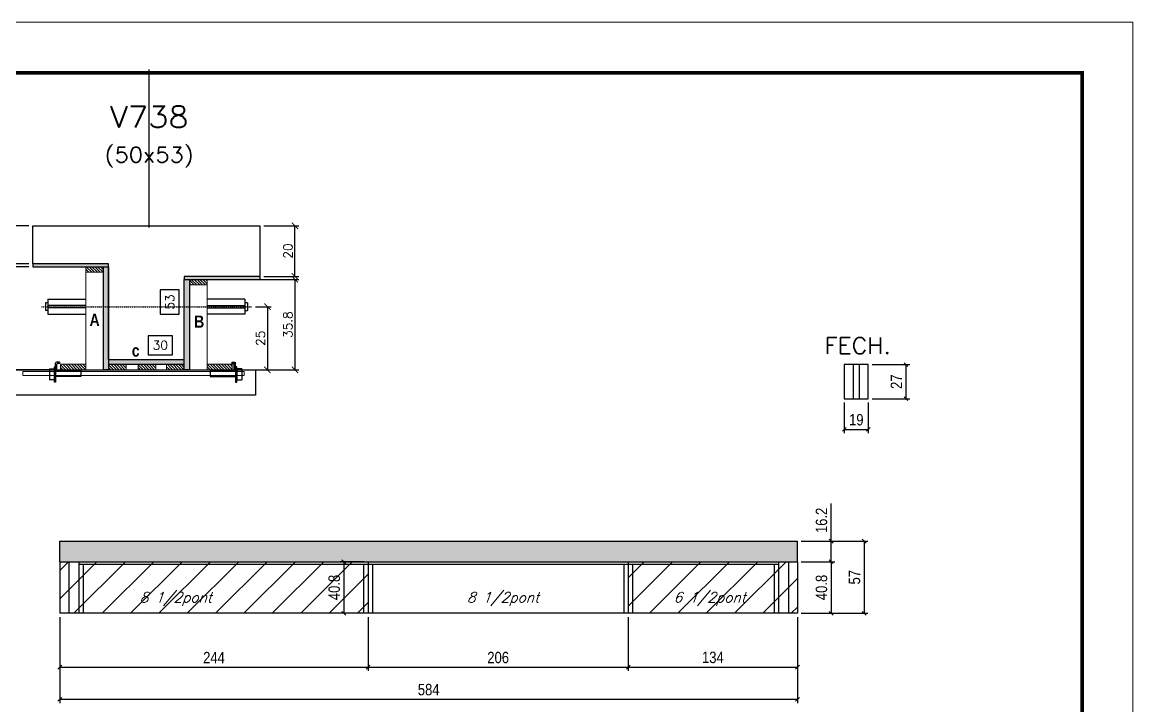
# Model space of a CAD drawing. Extents: x -20960 to -5926, y -2106 to 21915.
# Drawn here: x -8431 to -7552, y 11037 to 11578 of the extents above; entities that cross this region are included whole.
import ezdxf
from ezdxf.enums import TextEntityAlignment as Align

# ---------------------------------------------------------------- set-up
doc = ezdxf.new("R2010")
doc.units = 0
doc.linetypes.add('DASHED', pattern=[0.75, 0.5, -0.25])
doc.linetypes.add('HIDDEN', pattern=[0.375, 0.25, -0.125])
for name, color, linetype in [('barrote', 251, 'Continuous'), ('COTA', 241, 'Continuous'), ('Cota Seção (2x)', 4, 'Continuous'), ('detalhes', 4, 'Continuous'), ('Painéis', 200, 'Continuous'), ('presilha', 1, 'Continuous'), ('Reaproveitamento', 251, 'Continuous'), ('SARR_2.2x7', 40, 'Continuous'), ('SARR_3.5x7', 81, 'Continuous'), ('TENSOR', 3, 'Continuous'), ('texto', 7, 'Continuous'), ('Texto de Titulo', 7, 'Continuous'), ('Texto Qtd Sarr', 242, 'Continuous')]:
    doc.layers.add(name, color=color, linetype=linetype)
for name, color, linetype, lineweight in [('CONCRETO', 251, 'Continuous', 25), ('Folhas', 255, 'Continuous', 9), ('Hachura', 251, 'Continuous', 9), ('Madeira', 126, 'Continuous', 18), ('SARRAFO DE PRESSAO', 251, 'DASHED', 9), ('SCO-___-LAJ', 2, 'Continuous', 0), ('Texto Seção', 7, 'Continuous', 15)]:
    doc.layers.add(name, color=color, linetype=linetype, lineweight=lineweight)
doc.styles.add('COTA TECNICA-50', font='techl___.ttf', dxfattribs={"height": 9})
doc.styles.add('REGUA-120', font='ROMANS.shx', dxfattribs={"height": 15})
doc.styles.add('Romans', font='romans.shx')
doc.styles.add('TECNICA', font='techb___.ttf', dxfattribs={"height": 10})
doc.dimstyles.new('COTA PAINEL-50', dxfattribs={"dimtxt": 9, "dimasz": 3, "dimexe": 3, "dimexo": 3, "dimgap": 3, "dimtad": 1, "dimdec": 1, "dimzin": 12, "dimdsep": 46, "dimtxsty": 'COTA TECNICA-50', "dimblk1": 'OBLIQUE', "dimblk2": 'OBLIQUE', "dimsah": 1, "dimcen": 0.9, "dimclrd": 4, "dimclre": 4, "dimclrt": 240, "dimadec": 1, "dimazin": 3, "dimtfac": 1, "dimtdec": 1, "dimtmove": 0, "dimatfit": 3, "dimfxl": 1, "dimtolj": 1, "dimtzin": 12, "dimarcsym": 0})
doc.dimstyles.new('Cota Seção (2x)', dxfattribs={"dimtxt": 7, "dimasz": 5, "dimexe": 3, "dimexo": 3, "dimgap": 2, "dimtad": 3, "dimdec": 1, "dimlfac": 0.5, "dimzin": 12, "dimdsep": 46, "dimtxsty": 'Romans', "dimblk": 'ARCHTICK', "dimcen": 0, "dimclrd": 4, "dimclre": 4, "dimclrt": 1, "dimadec": 1, "dimazin": 3, "dimtfac": 1, "dimtdec": 1, "dimtmove": 0, "dimatfit": 3, "dimldrblk": 'OBLIQUE', "dimfxl": 1, "dimtolj": 1, "dimtzin": 12, "dimarcsym": 0})
doc.dimstyles.new('Cota Seção interna', dxfattribs={"dimtxt": 7, "dimasz": 6, "dimexe": 0.18, "dimexo": 2, "dimgap": -4, "dimtad": 3, "dimdec": 1, "dimlfac": 0.5, "dimzin": 12, "dimdsep": 46, "dimtxsty": 'Romans', "dimblk": 'ARCHTICK', "dimcen": 0.09, "dimse1": 1, "dimse2": 1, "dimsd1": 1, "dimsd2": 1, "dimclrd": 180, "dimclre": 5, "dimclrt": 1, "dimadec": 0, "dimazin": 3, "dimtfac": 1, "dimtdec": 1, "dimtofl": 0, "dimtmove": 0, "dimatfit": 3, "dimldrblk": 'ARCHTICK', "dimfxl": 1, "dimtolj": 1, "dimtzin": 0, "dimarcsym": 0})

# ---------------------------------------------------------------- blocks, each defined once
blk = doc.blocks.new('9999999999')
at = {"layer": 'Folhas'}
blk.add_lwpolyline([(98138.98, 34190.21), (99623.98, 34190.21), (99623.98, 35240.21), (98138.98, 35240.21)], close=True, dxfattribs=at)
at = {"layer": 'Folhas', "color": 30, "const_width": 3}
blk.add_lwpolyline([(98213.98, 34230.21), (99583.98, 34230.21), (99583.98, 35200.21), (98213.98, 35200.21)], close=True, dxfattribs=at)
blk = doc.blocks.new('titulo1')
at = {"layer": 'Defpoints', "color": 252, "linetype": 'HIDDEN', "ltscale": 2}
blk.add_line((0, 0), (0, 125), dxfattribs=at)
at = {"layer": 'Defpoints', "style": 'Romans', "oblique": 15}
blk.add_attdef('FOLHA', text='', height=10, dxfattribs=at).set_placement((0, 15.58), align=Align.MIDDLE_CENTER)
at = {"layer": 'Texto Qtd Sarr', "color": 3, "style": 'Romans', "oblique": 15}
for tag, height, p in [('TITULO', 17, (0, 71.45)), ('SEÇÃO', 12, (0, 41.55))]:
    blk.add_attdef(tag, text='', height=height, dxfattribs=at).set_placement(p, align=Align.MIDDLE_CENTER)
blk = doc.blocks.new('_ArchTick')
at = {"color": 0, "linetype": 'ByBlock', "const_width": 0.15}
blk.add_lwpolyline([(-0.5, -0.5), (0.5, 0.5)], dxfattribs=at)
blk = doc.blocks.new('*D1305')
at = {"layer": 'COTA', "color": 4, "lineweight": -2, "transparency": 16777216}
for p, q in [((-8425.95, 11384.79), (-8462.67, 11384.79)), ((-8459.67, 11303.19), (-8459.67, 11384.79)), ((-8408.35, 11303.19), (-8462.67, 11303.19))]:
    blk.add_line(p, q, dxfattribs=at)
at = {"layer": 'Defpoints', "color": 0, "transparency": 16777216}
for p in [(-8459.67, 11384.79), (-8422.95, 11384.79), (-8405.35, 11303.19)]:
    blk.add_point(p, dxfattribs=at)
at = {"layer": 'COTA', "color": 4, "lineweight": -2, "transparency": 16777216, "xscale": 5, "yscale": 5, "zscale": 5}
for p, rotation in [((-8459.67, 11384.79), 90), ((-8459.67, 11303.19), 270)]:
    blk.add_blockref('_ArchTick', p, dxfattribs=dict(at, rotation=rotation))
at = {"layer": 'COTA', "color": 1, "transparency": 16777216, "insert": (-8465.17, 11343.99), "char_height": 7, "attachment_point": 5, "rotation": 90, "style": 'Romans'}
blk.add_mtext('\\A1;40.8', dxfattribs=at)
blk = doc.blocks.new('_Oblique')
at = {"color": 0, "linetype": 'ByBlock', "lineweight": -2}
blk.add_line((-0.5, -0.5), (0.5, 0.5), dxfattribs=at)
blk = doc.blocks.new('*D1306')
at = {"layer": 'COTA', "color": 4, "lineweight": -2, "transparency": 16777216}
for p, q in [((-8425.95, 11417.19), (-8462.67, 11417.19)), ((-8459.67, 11387.19), (-8459.67, 11417.19)), ((-8425.95, 11387.19), (-8462.67, 11387.19))]:
    blk.add_line(p, q, dxfattribs=at)
at = {"layer": 'Defpoints', "color": 0, "transparency": 16777216}
for p in [(-8459.67, 11417.19), (-8422.95, 11417.19), (-8422.95, 11387.19)]:
    blk.add_point(p, dxfattribs=at)
at = {"layer": 'COTA', "color": 4, "lineweight": -2, "transparency": 16777216, "xscale": 5, "yscale": 5, "zscale": 5}
for p, rotation in [((-8459.67, 11417.19), 90), ((-8459.67, 11387.19), 270)]:
    blk.add_blockref('_ArchTick', p, dxfattribs=dict(at, rotation=rotation))
at = {"layer": 'COTA', "color": 1, "transparency": 16777216, "insert": (-8465.17, 11402.19), "char_height": 7, "attachment_point": 5, "rotation": 90, "style": 'Romans'}
blk.add_mtext('\\A1;15', dxfattribs=at)
blk = doc.blocks.new('*D1307')
at = {"layer": 'Cota Seção (2x)', "color": 180, "lineweight": -2, "transparency": 16777216}
for p, q in [((-8306.95, 11366.49), (-8321.95, 11366.49)), ((-8321.95, 11366.49), (-8321.95, 11347.15)), ((-8306.95, 11347.15), (-8306.95, 11366.49)), ((-8321.95, 11347.15), (-8306.95, 11347.15))]:
    blk.add_line(p, q, dxfattribs=at)
at = {"layer": 'Defpoints', "color": 0, "transparency": 16777216}
for p in [(-8362.95, 11417.19), (-8302.95, 11417.19), (-8362.95, 11311.19)]:
    blk.add_point(p, dxfattribs=at)
at = {"layer": 'Cota Seção (2x)', "color": 1, "transparency": 16777216, "insert": (-8314.45, 11356.82), "char_height": 7, "attachment_point": 5, "rotation": 90, "style": 'Romans'}
blk.add_mtext('\\A1;53', dxfattribs=at)
blk = doc.blocks.new('PRESILHA METÁLICA 1')
at = {"layer": 'presilha'}
for p, q in [((6, 15.5), (7.5, 15.5)), ((6, -2.5), (6, 15.5)), ((7.5, 10.6), (7.5, 19.9)), ((7.5, 15.5), (7.5, -2.5)), ((12, 21), (8.6, 21)), ((9, 11.6), (9, 18.9)), ((12, 19.5), (9.6, 19.5)), ((12, 21), (12, 19.5)), ((0, 13), (6, 13)), ((0, 13), (0, 0)), ((6, 0), (0, 0)), ((6, 13), (6, 0)), ((37.5, 4.1), (7.5, 4.1)), ((37.5, 11), (9.6, 11)), ((37.5, 11), (37.5, 4.1)), ((7.5, -2.5), (6, -2.5))]:
    blk.add_line(p, q, dxfattribs=at)
for centre, radius, start, end in [((8.6, 19.9), 1.14, 90, 180), ((9.6, 18.9), 0.57, 90, 180), ((9.6, 11.6), 0.57, 180, 270)]:
    blk.add_arc(centre, radius, start, end, dxfattribs=at)
blk = doc.blocks.new('*D1308')
at = {"layer": 'Cota Seção (2x)', "color": 180, "lineweight": -2, "transparency": 16777216}
for p, q in [((-8312.29, 11330.19), (-8331.62, 11330.19)), ((-8331.62, 11330.19), (-8331.62, 11315.19)), ((-8312.29, 11315.19), (-8312.29, 11330.19)), ((-8331.62, 11315.19), (-8312.29, 11315.19))]:
    blk.add_line(p, q, dxfattribs=at)
at = {"layer": 'Defpoints', "color": 0, "transparency": 16777216}
for p in [(-8362.95, 11311.19), (-8362.95, 11303.19), (-8302.96, 11303.19)]:
    blk.add_point(p, dxfattribs=at)
at = {"layer": 'Cota Seção (2x)', "color": 1, "transparency": 16777216, "insert": (-8321.95, 11322.69), "char_height": 7, "attachment_point": 5, "style": 'Romans'}
blk.add_mtext('\\A1;30', dxfattribs=at)
blk = doc.blocks.new('*D1309')
at = {"layer": 'COTA', "color": 4, "lineweight": -2, "transparency": 16777216}
for p, q in [((-8281.95, 11374.79), (-8212.39, 11374.79)), ((-8215.39, 11374.79), (-8215.39, 11303.19)), ((-8281.95, 11303.19), (-8212.39, 11303.19))]:
    blk.add_line(p, q, dxfattribs=at)
at = {"layer": 'Defpoints', "color": 0, "transparency": 16777216}
for p in [(-8284.95, 11374.79), (-8284.95, 11303.19), (-8215.39, 11303.19)]:
    blk.add_point(p, dxfattribs=at)
at = {"layer": 'COTA', "color": 4, "lineweight": -2, "transparency": 16777216, "xscale": 5, "yscale": 5, "zscale": 5}
for p, rotation in [((-8215.39, 11374.79), 90), ((-8215.39, 11303.19), 270)]:
    blk.add_blockref('_ArchTick', p, dxfattribs=dict(at, rotation=rotation))
at = {"layer": 'COTA', "color": 1, "transparency": 16777216, "insert": (-8220.89, 11338.99), "char_height": 7, "attachment_point": 5, "rotation": 90, "style": 'Romans'}
blk.add_mtext('\\A1;35.8', dxfattribs=at)
blk = doc.blocks.new('*D1320')
at = {"layer": 'COTA', "color": 4, "lineweight": -2, "transparency": 16777216}
for p, q in [((-8239.95, 11417.19), (-8212.39, 11417.19)), ((-8215.39, 11377.19), (-8215.39, 11417.19)), ((-8239.95, 11377.19), (-8212.39, 11377.19))]:
    blk.add_line(p, q, dxfattribs=at)
at = {"layer": 'Defpoints', "color": 0, "transparency": 16777216}
for p in [(-8242.95, 11417.19), (-8215.39, 11417.19), (-8242.95, 11377.19)]:
    blk.add_point(p, dxfattribs=at)
at = {"layer": 'COTA', "color": 4, "lineweight": -2, "transparency": 16777216, "xscale": 5, "yscale": 5, "zscale": 5}
for p, rotation in [((-8215.39, 11417.19), 90), ((-8215.39, 11377.19), 270)]:
    blk.add_blockref('_ArchTick', p, dxfattribs=dict(at, rotation=rotation))
at = {"layer": 'COTA', "color": 1, "transparency": 16777216, "insert": (-8220.89, 11397.19), "char_height": 7, "attachment_point": 5, "rotation": 90, "style": 'Romans'}
blk.add_mtext('\\A1;20', dxfattribs=at)
blk = doc.blocks.new('*D1310')
at = {"layer": 'COTA', "color": 4, "lineweight": -2, "transparency": 16777216}
for p, q in [((-8246.65, 11353.16), (-8234.17, 11353.16)), ((-8237.17, 11353.16), (-8237.17, 11303.19)), ((-8246.65, 11303.19), (-8234.17, 11303.19))]:
    blk.add_line(p, q, dxfattribs=at)
at = {"layer": 'Defpoints', "color": 0, "transparency": 16777216}
for p in [(-8249.65, 11353.16), (-8249.65, 11303.19), (-8237.17, 11303.19)]:
    blk.add_point(p, dxfattribs=at)
at = {"layer": 'COTA', "color": 4, "lineweight": -2, "transparency": 16777216, "xscale": 5, "yscale": 5, "zscale": 5}
for p, rotation in [((-8237.17, 11353.16), 90), ((-8237.17, 11303.19), 270)]:
    blk.add_blockref('_ArchTick', p, dxfattribs=dict(at, rotation=rotation))
at = {"layer": 'COTA', "color": 1, "transparency": 16777216, "insert": (-8242.67, 11328.18), "char_height": 7, "attachment_point": 5, "rotation": 90, "style": 'Romans'}
blk.add_mtext('\\A1;25', dxfattribs=at)
blk = doc.blocks.new('*D1321')
at = {"layer": 'COTA', "color": 4, "lineweight": -2, "transparency": 16777216}
for p, q in [((-8160.47, 11151.46), (-8179.63, 11151.46)), ((-8176.63, 11151.46), (-8176.63, 11110.66)), ((-8160.47, 11110.66), (-8179.63, 11110.66))]:
    blk.add_line(p, q, dxfattribs=at)
at = {"layer": 'Defpoints', "color": 0, "transparency": 16777216}
for p in [(-8157.47, 11151.46), (-8176.63, 11110.66), (-8157.47, 11110.66)]:
    blk.add_point(p, dxfattribs=at)
at = {"layer": 'COTA', "color": 4, "lineweight": -2, "transparency": 16777216, "xscale": 3, "yscale": 3, "zscale": 3}
for p, rotation in [((-8176.63, 11151.46), 90), ((-8176.63, 11110.66), 270)]:
    blk.add_blockref('_Oblique', p, dxfattribs=dict(at, rotation=rotation))
at = {"layer": 'COTA', "color": 240, "transparency": 16777216, "insert": (-8184.24, 11131.06), "char_height": 9, "attachment_point": 5, "rotation": 90, "style": 'COTA TECNICA-50'}
blk.add_mtext('\\A1;40.8', dxfattribs=at)
blk = doc.blocks.new('*D1315')
at = {"layer": 'COTA', "color": 4, "lineweight": -2, "transparency": 16777216}
for p, q in [((-8401.47, 11107.66), (-8401.47, 11065.01)), ((-8157.47, 11107.66), (-8157.47, 11065.01)), ((-8401.47, 11068.01), (-8157.47, 11068.01))]:
    blk.add_line(p, q, dxfattribs=at)
at = {"layer": 'Defpoints', "color": 0, "transparency": 16777216}
for p in [(-8401.47, 11110.66), (-8157.47, 11110.66), (-8157.47, 11068.01)]:
    blk.add_point(p, dxfattribs=at)
at = {"layer": 'COTA', "color": 4, "lineweight": -2, "transparency": 16777216, "xscale": 3, "yscale": 3, "zscale": 3, "rotation": 180}
blk.add_blockref('_Oblique', (-8401.47, 11068.01), dxfattribs=at)
at = {"layer": 'COTA', "color": 4, "lineweight": -2, "transparency": 16777216, "xscale": 3, "yscale": 3, "zscale": 3}
blk.add_blockref('_Oblique', (-8157.47, 11068.01), dxfattribs=at)
at = {"layer": 'COTA', "color": 240, "transparency": 16777216, "insert": (-8279.47, 11075.57), "char_height": 9, "attachment_point": 5, "style": 'COTA TECNICA-50'}
blk.add_mtext('\\A1;244', dxfattribs=at)
blk = doc.blocks.new('*D1329')
at = {"layer": 'COTA', "color": 4, "lineweight": -2, "transparency": 16777216}
for p, q in [((-7951.47, 11107.66), (-7951.47, 11065.01)), ((-7817.47, 11107.66), (-7817.47, 11065.01)), ((-7951.47, 11068.01), (-7817.47, 11068.01))]:
    blk.add_line(p, q, dxfattribs=at)
at = {"layer": 'Defpoints', "color": 0, "transparency": 16777216}
for p in [(-7951.47, 11110.66), (-7817.47, 11110.66), (-7817.47, 11068.01)]:
    blk.add_point(p, dxfattribs=at)
at = {"layer": 'COTA', "color": 4, "lineweight": -2, "transparency": 16777216, "xscale": 3, "yscale": 3, "zscale": 3, "rotation": 180}
blk.add_blockref('_Oblique', (-7951.47, 11068.01), dxfattribs=at)
at = {"layer": 'COTA', "color": 4, "lineweight": -2, "transparency": 16777216, "xscale": 3, "yscale": 3, "zscale": 3}
blk.add_blockref('_Oblique', (-7817.47, 11068.01), dxfattribs=at)
at = {"layer": 'COTA', "color": 240, "transparency": 16777216, "insert": (-7884.47, 11075.7), "char_height": 9, "attachment_point": 5, "style": 'COTA TECNICA-50'}
blk.add_mtext('\\A1;134', dxfattribs=at)
blk = doc.blocks.new('*D1335')
at = {"layer": 'COTA', "color": 4, "lineweight": -2, "transparency": 16777216}
for p, q in [((-8401.47, 11107.66), (-8401.47, 11039.61)), ((-7817.47, 11107.66), (-7817.47, 11039.61)), ((-8401.47, 11042.61), (-7817.47, 11042.61))]:
    blk.add_line(p, q, dxfattribs=at)
at = {"layer": 'Defpoints', "color": 0, "transparency": 16777216}
for p in [(-8401.47, 11110.66), (-7817.47, 11110.66), (-7817.47, 11042.61)]:
    blk.add_point(p, dxfattribs=at)
at = {"layer": 'COTA', "color": 4, "lineweight": -2, "transparency": 16777216, "xscale": 3, "yscale": 3, "zscale": 3, "rotation": 180}
blk.add_blockref('_Oblique', (-8401.47, 11042.61), dxfattribs=at)
at = {"layer": 'COTA', "color": 4, "lineweight": -2, "transparency": 16777216, "xscale": 3, "yscale": 3, "zscale": 3}
blk.add_blockref('_Oblique', (-7817.47, 11042.61), dxfattribs=at)
at = {"layer": 'COTA', "color": 240, "transparency": 16777216, "insert": (-8109.47, 11050.23), "char_height": 9, "attachment_point": 5, "style": 'COTA TECNICA-50'}
blk.add_mtext('\\A1;584', dxfattribs=at)
blk = doc.blocks.new('*D1336')
at = {"layer": 'COTA', "color": 4, "lineweight": -2, "transparency": 16777216}
for p, q in [((-8157.47, 11107.66), (-8157.47, 11065.01)), ((-7951.47, 11107.66), (-7951.47, 11065.01)), ((-8157.47, 11068.01), (-7951.47, 11068.01))]:
    blk.add_line(p, q, dxfattribs=at)
at = {"layer": 'Defpoints', "color": 0, "transparency": 16777216}
for p in [(-8157.47, 11110.66), (-7951.47, 11110.66), (-7951.47, 11068.01)]:
    blk.add_point(p, dxfattribs=at)
at = {"layer": 'COTA', "color": 4, "lineweight": -2, "transparency": 16777216, "xscale": 3, "yscale": 3, "zscale": 3, "rotation": 180}
blk.add_blockref('_Oblique', (-8157.47, 11068.01), dxfattribs=at)
at = {"layer": 'COTA', "color": 4, "lineweight": -2, "transparency": 16777216, "xscale": 3, "yscale": 3, "zscale": 3}
blk.add_blockref('_Oblique', (-7951.47, 11068.01), dxfattribs=at)
at = {"layer": 'COTA', "color": 240, "transparency": 16777216, "insert": (-8054.47, 11075.6), "char_height": 9, "attachment_point": 5, "style": 'COTA TECNICA-50'}
blk.add_mtext('\\A1;206', dxfattribs=at)
blk = doc.blocks.new('*D1337')
at = {"layer": 'COTA', "color": 4, "lineweight": -2, "transparency": 16777216}
for p, q in [((-7814.47, 11151.46), (-7787.83, 11151.46)), ((-7790.83, 11151.46), (-7790.83, 11110.66)), ((-7814.47, 11110.66), (-7787.83, 11110.66))]:
    blk.add_line(p, q, dxfattribs=at)
at = {"layer": 'Defpoints', "color": 0, "transparency": 16777216}
for p in [(-7817.47, 11151.46), (-7817.47, 11110.66), (-7790.83, 11110.66)]:
    blk.add_point(p, dxfattribs=at)
at = {"layer": 'COTA', "color": 4, "lineweight": -2, "transparency": 16777216, "xscale": 3, "yscale": 3, "zscale": 3}
for p, rotation in [((-7790.83, 11151.46), 90), ((-7790.83, 11110.66), 270)]:
    blk.add_blockref('_Oblique', p, dxfattribs=dict(at, rotation=rotation))
at = {"layer": 'COTA', "color": 240, "transparency": 16777216, "insert": (-7798.45, 11131.06), "char_height": 9, "attachment_point": 5, "rotation": 90, "style": 'COTA TECNICA-50'}
blk.add_mtext('\\A1;40.8', dxfattribs=at)
blk = doc.blocks.new('*D1338')
at = {"layer": 'COTA', "color": 4, "lineweight": -2, "transparency": 16777216}
for p, q in [((-7790.83, 11167.66), (-7790.83, 11197.58)), ((-7814.47, 11167.66), (-7787.83, 11167.66)), ((-7790.83, 11151.46), (-7790.83, 11167.66)), ((-7814.47, 11151.46), (-7787.83, 11151.46))]:
    blk.add_line(p, q, dxfattribs=at)
at = {"layer": 'Defpoints', "color": 0, "transparency": 16777216}
for p in [(-7817.47, 11167.66), (-7790.83, 11167.66), (-7817.47, 11151.46)]:
    blk.add_point(p, dxfattribs=at)
at = {"layer": 'COTA', "color": 4, "lineweight": -2, "transparency": 16777216, "xscale": 3, "yscale": 3, "zscale": 3}
for p, rotation in [((-7790.83, 11167.66), 90), ((-7790.83, 11151.46), 270)]:
    blk.add_blockref('_Oblique', p, dxfattribs=dict(at, rotation=rotation))
at = {"layer": 'COTA', "color": 240, "transparency": 16777216, "insert": (-7798.43, 11184.12), "char_height": 9, "attachment_point": 5, "rotation": 90, "style": 'COTA TECNICA-50'}
blk.add_mtext('\\A1;16.2', dxfattribs=at)
blk = doc.blocks.new('*D1319')
at = {"layer": 'COTA', "color": 4, "lineweight": -2, "transparency": 16777216}
for p, q in [((-7814.47, 11167.66), (-7761.68, 11167.66)), ((-7764.68, 11167.66), (-7764.68, 11110.66)), ((-7814.47, 11110.66), (-7761.68, 11110.66))]:
    blk.add_line(p, q, dxfattribs=at)
at = {"layer": 'Defpoints', "color": 0, "transparency": 16777216}
for p in [(-7817.47, 11167.66), (-7817.47, 11110.66), (-7764.68, 11110.66)]:
    blk.add_point(p, dxfattribs=at)
at = {"layer": 'COTA', "color": 4, "lineweight": -2, "transparency": 16777216, "xscale": 3, "yscale": 3, "zscale": 3}
for p, rotation in [((-7764.68, 11167.66), 90), ((-7764.68, 11110.66), 270)]:
    blk.add_blockref('_Oblique', p, dxfattribs=dict(at, rotation=rotation))
at = {"layer": 'COTA', "color": 240, "transparency": 16777216, "insert": (-7772.28, 11139.16), "char_height": 9, "attachment_point": 5, "rotation": 90, "style": 'COTA TECNICA-50'}
blk.add_mtext('\\A1;57', dxfattribs=at)
blk = doc.blocks.new('*D1342')
at = {"layer": 'COTA', "color": 4, "lineweight": -2, "transparency": 16777216}
for p, q in [((-7758.39, 11307.36), (-7728.61, 11307.36)), ((-7731.61, 11307.36), (-7731.61, 11280.36)), ((-7758.39, 11280.36), (-7728.61, 11280.36))]:
    blk.add_line(p, q, dxfattribs=at)
at = {"layer": 'Defpoints', "color": 0, "transparency": 16777216}
for p in [(-7761.39, 11307.36), (-7761.39, 11280.36), (-7731.61, 11280.36)]:
    blk.add_point(p, dxfattribs=at)
at = {"layer": 'COTA', "color": 4, "lineweight": -2, "transparency": 16777216, "xscale": 3, "yscale": 3, "zscale": 3}
for p, rotation in [((-7731.61, 11307.36), 90), ((-7731.61, 11280.36), 270)]:
    blk.add_blockref('_Oblique', p, dxfattribs=dict(at, rotation=rotation))
at = {"layer": 'COTA', "color": 240, "transparency": 16777216, "insert": (-7739.17, 11293.86), "char_height": 9, "attachment_point": 5, "rotation": 90, "style": 'COTA TECNICA-50'}
blk.add_mtext('\\A1;27', dxfattribs=at)
blk = doc.blocks.new('*D1343')
at = {"layer": 'COTA', "color": 4, "lineweight": -2, "transparency": 16777216}
for p, q in [((-7780.39, 11277.36), (-7780.39, 11253.14)), ((-7761.39, 11277.36), (-7761.39, 11253.14)), ((-7780.39, 11256.14), (-7761.39, 11256.14))]:
    blk.add_line(p, q, dxfattribs=at)
at = {"layer": 'Defpoints', "color": 0, "transparency": 16777216}
for p in [(-7780.39, 11280.36), (-7761.39, 11280.36), (-7761.39, 11256.14)]:
    blk.add_point(p, dxfattribs=at)
at = {"layer": 'COTA', "color": 4, "lineweight": -2, "transparency": 16777216, "xscale": 3, "yscale": 3, "zscale": 3, "rotation": 180}
blk.add_blockref('_Oblique', (-7780.39, 11256.14), dxfattribs=at)
at = {"layer": 'COTA', "color": 4, "lineweight": -2, "transparency": 16777216, "xscale": 3, "yscale": 3, "zscale": 3}
blk.add_blockref('_Oblique', (-7761.39, 11256.14), dxfattribs=at)
at = {"layer": 'COTA', "color": 240, "transparency": 16777216, "insert": (-7770.89, 11263.72), "char_height": 9, "attachment_point": 5, "style": 'COTA TECNICA-50'}
blk.add_mtext('\\A1;19', dxfattribs=at)

msp = doc.modelspace()

# ---------------------------------------------------------------- hatches: boundary and pattern name
at = {"layer": 'COTA', "linetype": 'ByBlock'}
h = msp.add_hatch(dxfattribs=at)
h.set_pattern_fill('AR-CONC', color=256, scale=0.03)
h.set_pattern_definition([(50, (0, 2298.35), (5.46554, -0.4781726), [0.5715, -6.2865]), (355, (0, 2298.35), (-1.0573026, 5.7317054), [0.4572, -5.0292175]), (100.451445, (0.4555, 2298.3104), (4.4082374, 5.2535326), [0.4857003, -5.3427073]), (46.1842, (0, 2299.874), (8.1323712, -1.26127), [0.85725, -9.42975]), (96.63556, (0.678, 2299.769), (7.122124, 7.4227837), [0.7285507, -8.014068]), (351.18415, (0, 2299.874), (7.122124, 7.422784), [0.685799, -7.543792]), (21, (0.762, 2299.493), (4.5484317, -3.067956), [0.5715, -6.2865]), (326, (0.762, 2299.493), (1.8540609, 5.525639), [0.4572, -5.0292]), (71.451445, (1.141, 2299.2376), (6.4024926, 2.457683), [0.4857003, -5.3426981]), (37.5, (0, 2298.3502), (0.0926581, 2.53665117), [0, -4.96824, 0, -5.1054, 0, -5.04825]), (7.5, (0, 2298.3502), (2.0045899, 3.00541724), [0, -2.91084, 0, -4.85394, 0, -1.92405]), (327.5, (-1.6993, 2298.3502), (4.06771786, -0.17186232), [0, -1.905, 0, -5.9436, 0, -7.8867]), (317.5, (-2.4613, 2298.3502), (4.4438754, 0.7627947), [0, -2.4765, 0, -3.94716, 0, -5.6007])])
h.paths.add_polyline_path([(-8401.47, 11167.66), (-8401.47, 11151.46), (-7817.47, 11151.46), (-7817.47, 11167.66)])
at = {"layer": 'Hachura'}
h = msp.add_hatch(color=256, dxfattribs=at)
h.dxf.hatch_style = 1
h.paths.add_polyline_path([(-8362.95, 11384.79), (-8362.95, 11387.19), (-8422.95, 11387.19), (-8422.95, 11384.79)])
h = msp.add_hatch(dxfattribs=at)
h.set_pattern_fill('ANSI31', color=256, scale=0.5, angle=270, style=0)
h.set_pattern_definition([(315, (14546.867, 3077.1492), (1.12253202, 1.12253202), [])])
h.paths.add_polyline_path([(-8366.95, 11380.39), (-8366.95, 11384.79), (-8380.95, 11384.79), (-8380.95, 11380.39)])
h = msp.add_hatch(color=256, dxfattribs=at)
h.dxf.hatch_style = 1
h.paths.add_polyline_path([(-8366.95, 11384.79), (-8362.95, 11384.79), (-8362.95, 11303.19), (-8366.95, 11303.19)])
h = msp.add_hatch(color=256, dxfattribs=at)
h.dxf.hatch_style = 1
h.paths.add_polyline_path([(-8242.95, 11374.79), (-8242.95, 11377.19), (-8302.95, 11377.19), (-8302.95, 11374.79)])
h = msp.add_hatch(color=256, dxfattribs=at)
h.dxf.hatch_style = 1
h.paths.add_polyline_path([(-8302.95, 11374.79), (-8298.95, 11374.79), (-8298.95, 11303.19), (-8302.95, 11303.19)])
h = msp.add_hatch(dxfattribs=at)
h.set_pattern_fill('ANSI31', color=256, scale=0.5, angle=270, style=0)
h.set_pattern_definition([(315, (14508.867, 3067.1492), (1.12253202, 1.12253202), [])])
h.paths.add_polyline_path([(-8284.95, 11370.39), (-8284.95, 11374.79), (-8298.95, 11374.79), (-8298.95, 11370.39)])
h = msp.add_hatch(color=256, dxfattribs=at)
h.dxf.hatch_style = 1
h.paths.add_polyline_path([(-8302.96, 11307.59), (-8302.96, 11311.19), (-8362.95, 11311.19), (-8362.95, 11307.59)])
h = msp.add_hatch(dxfattribs=at)
h.set_pattern_fill('ANSI31', color=256, scale=0.5, angle=270, style=0)
h.set_pattern_definition([(315, (14546.867, 3073.5492), (1.12253202, 1.12253202), [])])
h.paths.add_polyline_path([(-8400.95, 11303.19), (-8400.95, 11307.59), (-8380.95, 11307.59), (-8380.95, 11303.19)])
h = msp.add_hatch(dxfattribs=at)
h.set_pattern_fill('ANSI31', color=256, scale=0.5, angle=270, style=0)
h.set_pattern_definition([(315, (14555.667, 3073.5492), (1.12253202, 1.12253202), [])])
h.paths.add_polyline_path([(-8362.95, 11303.19), (-8362.95, 11307.59), (-8348.95, 11307.59), (-8348.95, 11303.19)])
h = msp.add_hatch(dxfattribs=at)
h.set_pattern_fill('ANSI31', color=256, scale=0.5, angle=270, style=0)
h.set_pattern_definition([(315, (14579.1885, 3073.5492), (1.12253202, 1.12253202), [])])
h.paths.add_polyline_path([(-8339.43, 11303.19), (-8339.43, 11307.59), (-8325.43, 11307.59), (-8325.43, 11303.19)])
h = msp.add_hatch(dxfattribs=at)
h.set_pattern_fill('ANSI31', color=256, scale=0.5, angle=270, style=0)
h.set_pattern_definition([(315, (14577.669, 3073.5492), (1.12253202, 1.12253202), [])])
h.paths.add_polyline_path([(-8302.96, 11303.19), (-8302.96, 11307.59), (-8316.96, 11307.59), (-8316.96, 11303.19)])
h = msp.add_hatch(dxfattribs=at)
h.set_pattern_fill('ANSI31', color=256, scale=0.5, angle=270, style=0)
h.set_pattern_definition([(315, (14474.867, 3073.5492), (1.12253202, 1.12253202), [])])
h.paths.add_polyline_path([(-8284.95, 11303.19), (-8284.95, 11307.59), (-8264.95, 11307.59), (-8264.95, 11303.19)])
at = {"layer": 'Reaproveitamento'}
h = msp.add_hatch(dxfattribs=at)
h.set_pattern_fill('ANSI31', color=256, scale=5)
h.set_pattern_definition([(45, (3353.926, -2312.15), (-11.22532, 11.22532), [])])
h.paths.add_polyline_path([(-8401.47, 11151.46), (-8401.47, 11110.66), (-8157.47, 11110.66), (-8157.47, 11151.46)])
h = msp.add_hatch(dxfattribs=at)
h.set_pattern_fill('ANSI31', color=256, scale=5)
h.set_pattern_definition([(45, (0, 2297.15), (-11.22532, 11.22532), [])])
h.paths.add_polyline_path([(-7817.47, 11151.46), (-7951.47, 11151.46), (-7951.47, 11110.66), (-7817.47, 11110.66)])

# ---------------------------------------------------------------- linework, layer by layer
at = {"ltscale": 3}
for p, q in [((-8412.95, 11356.16), (-8412.95, 11350.16)), ((-8410.95, 11356.16), (-8412.95, 11356.16)), ((-8410.95, 11359.16), (-8410.95, 11347.16)), ((-8410.95, 11359.16), (-8380.95, 11359.16)), ((-8380.95, 11354.16), (-8410.95, 11354.16)), ((-8380.95, 11352.16), (-8410.95, 11352.16)), ((-8254.95, 11359.16), (-8284.95, 11359.16)), ((-8284.95, 11354.16), (-8254.95, 11354.16)), ((-8284.95, 11352.16), (-8254.95, 11352.16)), ((-8254.95, 11359.16), (-8254.95, 11347.16)), ((-8252.95, 11356.16), (-8254.95, 11356.16)), ((-8252.95, 11356.16), (-8252.95, 11350.16)), ((-8410.95, 11350.16), (-8412.95, 11350.16)), ((-8410.95, 11347.16), (-8380.95, 11347.16)), ((-8254.95, 11347.16), (-8284.95, 11347.16)), ((-8254.95, 11350.16), (-8252.95, 11350.16))]:
    msp.add_line(p, q, dxfattribs=at)
at = {"layer": 'barrote'}
msp.add_lwpolyline([(-8246.59, 11283.19), (-8441.56, 11283.19), (-8441.56, 11303.19), (-8246.59, 11303.19)], close=True, dxfattribs=at)
at = {"layer": 'CONCRETO'}
for p, q in [((-8422.95, 11387.19), (-8422.95, 11417.19)), ((-8422.95, 11417.19), (-8362.95, 11417.19)), ((-8362.95, 11417.19), (-8362.95, 11417.19)), ((-8362.95, 11417.19), (-8242.95, 11417.19)), ((-8242.95, 11377.19), (-8242.95, 11417.19)), ((-8362.95, 11387.19), (-8422.95, 11387.19)), ((-8362.95, 11311.19), (-8362.95, 11387.19)), ((-8302.96, 11311.19), (-8362.95, 11311.19)), ((-8302.96, 11307.59), (-8302.96, 11311.19)), ((-8302.95, 11307.59), (-8302.96, 11307.59))]:
    msp.add_line(p, q, dxfattribs=at)
at = {"layer": 'COTA', "linetype": 'ByBlock'}
for p, q in [((-8401.47, 11151.46), (-8401.47, 11167.66)), ((-8401.47, 11167.66), (-7817.47, 11167.66)), ((-7817.47, 11151.46), (-7817.47, 11167.66)), ((-7817.47, 11093.66), (-7817.47, 11091.66))]:
    msp.add_line(p, q, dxfattribs=at)
at = {"layer": 'Madeira'}
for points in [[(-8366.95, 11380.39), (-8366.95, 11384.79), (-8380.95, 11384.79), (-8380.95, 11380.39)], [(-8366.95, 11384.79), (-8380.95, 11384.79), (-8380.95, 11303.19), (-8366.95, 11303.19)], [(-8284.95, 11370.39), (-8284.95, 11374.79), (-8298.95, 11374.79), (-8298.95, 11370.39)], [(-8284.95, 11374.79), (-8298.95, 11374.79), (-8298.95, 11303.19), (-8284.95, 11303.19)], [(-8400.95, 11303.19), (-8400.95, 11307.59), (-8380.95, 11307.59), (-8380.95, 11303.19)], [(-8362.95, 11303.19), (-8362.95, 11307.59), (-8348.95, 11307.59), (-8348.95, 11303.19)], [(-8339.43, 11303.19), (-8339.43, 11307.59), (-8325.43, 11307.59), (-8325.43, 11303.19)], [(-8302.96, 11303.19), (-8302.96, 11307.59), (-8316.96, 11307.59), (-8316.96, 11303.19)], [(-8284.95, 11303.19), (-8284.95, 11307.59), (-8264.95, 11307.59), (-8264.95, 11303.19)]]:
    msp.add_lwpolyline(points, close=True, dxfattribs=at)
at = {"layer": 'Painéis'}
for p, q in [((-7761.39, 11307.36), (-7780.39, 11307.36)), ((-7780.39, 11307.36), (-7780.39, 11280.36)), ((-7761.39, 11280.36), (-7761.39, 11307.36)), ((-7780.39, 11280.36), (-7761.39, 11280.36)), ((-8401.47, 11151.46), (-8401.47, 11110.66)), ((-8401.47, 11151.46), (-7817.47, 11151.46)), ((-8157.47, 11151.46), (-8157.47, 11110.66)), ((-8157.47, 11151.46), (-8157.47, 11110.66)), ((-7951.47, 11151.46), (-7951.47, 11110.66)), ((-7951.47, 11151.46), (-7951.47, 11110.66)), ((-7817.47, 11151.46), (-7817.47, 11110.66)), ((-7817.47, 11110.66), (-8401.47, 11110.66))]:
    msp.add_line(p, q, dxfattribs=at)
for points in [[(-8362.95, 11384.79), (-8362.95, 11387.19), (-8422.95, 11387.19), (-8422.95, 11384.79)], [(-8366.95, 11384.79), (-8362.95, 11384.79), (-8362.95, 11303.19), (-8366.95, 11303.19)], [(-8242.95, 11374.79), (-8242.95, 11377.19), (-8302.95, 11377.19), (-8302.95, 11374.79)], [(-8302.95, 11374.79), (-8298.95, 11374.79), (-8298.95, 11303.19), (-8302.95, 11303.19)], [(-8302.96, 11307.59), (-8302.96, 11311.19), (-8362.95, 11311.19), (-8362.95, 11307.59)]]:
    msp.add_lwpolyline(points, close=True, dxfattribs=at)
at = {"layer": 'SARR_2.2x7', "linetype": 'Continuous', "ltscale": 50}
for p, q in [((-7773.39, 11307.36), (-7773.39, 11280.36)), ((-7768.39, 11280.36), (-7768.39, 11307.36)), ((-8394.47, 11151.46), (-8394.47, 11110.66)), ((-7824.47, 11151.46), (-7824.47, 11110.66)), ((-8157.47, 11149.26), (-8386.47, 11149.26)), ((-7951.47, 11149.26), (-8157.47, 11149.26)), ((-7832.47, 11149.26), (-7951.47, 11149.26))]:
    msp.add_line(p, q, dxfattribs=at)
at = {"layer": 'SARR_3.5x7'}
for p, q in [((-8401.47, 11151.46), (-8401.47, 11110.66)), ((-8386.47, 11151.46), (-8386.47, 11110.66)), ((-7832.47, 11151.46), (-7832.47, 11110.66)), ((-8382.97, 11149.26), (-8382.97, 11110.66)), ((-8160.97, 11149.26), (-8160.97, 11110.66)), ((-8153.97, 11149.26), (-8153.97, 11110.66)), ((-7954.97, 11149.26), (-7954.97, 11110.66)), ((-7947.97, 11149.26), (-7947.97, 11110.66)), ((-7835.97, 11149.26), (-7835.97, 11110.66))]:
    msp.add_line(p, q, dxfattribs=at)
at = {"layer": 'SCO-___-LAJ', "color": 1}
msp.add_lwpolyline([(-8255.59, 11301.86), (-8430.9, 11301.86), (-8430.9, 11298.66), (-8255.59, 11298.66)], close=True, dxfattribs=at)
at = {"layer": 'TENSOR', "linetype": 'HIDDEN', "ltscale": 0.5}
msp.add_line((-8415.95, 11353.16), (-8249.65, 11353.16), dxfattribs=at)

# ---------------------------------------------------------------- block references
at = {"layer": 'presilha', "yscale": 0.6666666666666666, "zscale": 0.6666666666666666}
for p, xscale in [((-8409.82, 11295.23), 0.6666666666666666), ((-8257.38, 11295.23), -0.6666666666666666)]:
    msp.add_blockref('PRESILHA METÁLICA 1', p, dxfattribs=dict(at, xscale=xscale))
at = {"layer": 'SARRAFO DE PRESSAO', "color": 6, "linetype": 'ByBlock'}
msp.add_blockref('9999999999', (-107175.98, -23661.99), dxfattribs=at)
at = {"layer": 'Texto Seção'}
ref = msp.add_blockref('titulo1', (-8330.77, 11415.87), dxfattribs=at)
ref.add_attrib('TITULO', 'V738', dxfattribs={"layer": 'Texto de Titulo', "color": 7, "height": 17, "style": 'Romans', "width": 1.1}).set_placement((-8330.77, 11503.37), align=Align.MIDDLE_CENTER)
ref.add_attrib('SEÇÃO', '(50x53)', dxfattribs={"layer": 'Texto de Titulo', "color": 7, "height": 12, "style": 'Romans', "width": 1.1}).set_placement((-8330.77, 11473.37), align=Align.MIDDLE_CENTER)

# ---------------------------------------------------------------- texts
at = {"layer": 'detalhes', "style": 'TECNICA'}
for s, p in [('A', (-8377.96, 11337.99)), ('B', (-8295.12, 11336.56)), ('c', (-8344.52, 11313.69))]:
    msp.add_text(s, height=9.6, dxfattribs=at).set_placement(p)
at = {"layer": 'texto', "color": 2, "char_height": 8, "attachment_point": 5, "style": 'Romans'}
for s, insert in [('{\\Q19;\\C256;8 1/2pont}', (-8309.69, 11121.96)), ('{\\Q19;\\C256;8 1/2pont}', (-8050.6, 11121.96)), ('{\\Q19;\\C256;6 1/2pont}', (-7886.98, 11121.96))]:
    msp.add_mtext(s, dxfattribs=dict(at, insert=insert))
at = {"layer": 'Texto Seção', "style": 'REGUA-120', "width": 1.05}
msp.add_text('FECH.', height=13, dxfattribs=at).set_placement((-7796.16, 11315.88))

# ---------------------------------------------------------------- dimensions: what is measured, and where the dimension line sits
at = {"layer": 'COTA'}
for base, p1, p2, dimstyle, picture, middle in [((-8459.67, 11417.19), (-8422.95, 11387.19), (-8422.95, 11417.19), 'Cota Seção (2x)', '*D1306', (-8465.17, 11402.19)), ((-8215.39, 11417.19), (-8242.95, 11377.19), (-8242.95, 11417.19), 'Cota Seção (2x)', '*D1320', (-8220.89, 11397.19)), ((-8459.67, 11384.79), (-8405.35, 11303.19), (-8422.95, 11384.79), 'Cota Seção (2x)', '*D1305', (-8465.17, 11343.99)), ((-8215.39, 11303.19), (-8284.95, 11374.79), (-8284.95, 11303.19), 'Cota Seção (2x)', '*D1309', (-8220.89, 11338.99)), ((-8237.17, 11303.19), (-8249.65, 11353.16), (-8249.65, 11303.19), 'Cota Seção (2x)', '*D1310', (-8242.67, 11328.18)), ((-7731.61, 11280.36), (-7761.39, 11307.36), (-7761.39, 11280.36), 'COTA PAINEL-50', '*D1342', (-7739.17, 11293.86)), ((-7790.83, 11167.66), (-7817.47, 11151.46), (-7817.47, 11167.66), 'COTA PAINEL-50', '*D1338', (-7798.43, 11184.12)), ((-7764.68, 11110.66), (-7817.47, 11167.66), (-7817.47, 11110.66), 'COTA PAINEL-50', '*D1319', (-7772.28, 11139.16)), ((-8176.63, 11110.66), (-8157.47, 11151.46), (-8157.47, 11110.66), 'COTA PAINEL-50', '*D1321', (-8184.24, 11131.06)), ((-7790.83, 11110.66), (-7817.47, 11151.46), (-7817.47, 11110.66), 'COTA PAINEL-50', '*D1337', (-7798.45, 11131.06))]:
    dim = msp.add_linear_dim(base=base, p1=p1, p2=p2, angle=90, dimstyle=dimstyle, dxfattribs=at)
    dim.commit()
    dim.dimension.update_dxf_attribs({"geometry": picture, "text_midpoint": middle})
for base, p1, p2, picture, middle in [((-7761.39, 11256.14), (-7780.39, 11280.36), (-7761.39, 11280.36), '*D1343', (-7770.89, 11263.72)), ((-7817.47, 11042.61), (-8401.47, 11110.66), (-7817.47, 11110.66), '*D1335', (-8109.47, 11050.23)), ((-7951.47, 11068.01), (-8157.47, 11110.66), (-7951.47, 11110.66), '*D1336', (-8054.47, 11075.6))]:
    dim = msp.add_linear_dim(base=base, p1=p1, p2=p2, dimstyle='COTA PAINEL-50', dxfattribs=at)
    dim.commit()
    dim.dimension.update_dxf_attribs({"geometry": picture, "text_midpoint": middle})
for base, p1, p2, picture, middle in [((-8157.47, 11068.01), (-8401.47, 11110.66), (-8157.47, 11110.66), '*D1315', (-8279.47, 11075.57)), ((-7817.47, 11068.01), (-7951.47, 11110.66), (-7817.47, 11110.66), '*D1329', (-7884.47, 11075.7))]:
    dim = msp.add_linear_dim(base=base, p1=p1, p2=p2, dimstyle='COTA PAINEL-50', override={"dimtmove": 1}, dxfattribs=at)
    dim.commit()
    dim.dimension.update_dxf_attribs({"geometry": picture, "text_midpoint": middle})
at = {"layer": 'Cota Seção (2x)'}
for base, p1, p2, angle, picture, middle in [((-8302.95, 11417.19), (-8362.95, 11311.19), (-8362.95, 11417.19), 90, '*D1307', (-8302.95, 11356.82)), ((-8362.95, 11311.19), (-8302.96, 11303.19), (-8362.95, 11303.19), 180, '*D1308', (-8321.95, 11311.19))]:
    dim = msp.add_linear_dim(base=base, p1=p1, p2=p2, angle=angle, dimstyle='Cota Seção interna', dxfattribs=at)
    dim.commit()
    dim.dimension.update_dxf_attribs({"geometry": picture, "text_midpoint": middle, "dimtype": 160})

doc.saveas('drawing.dxf')
